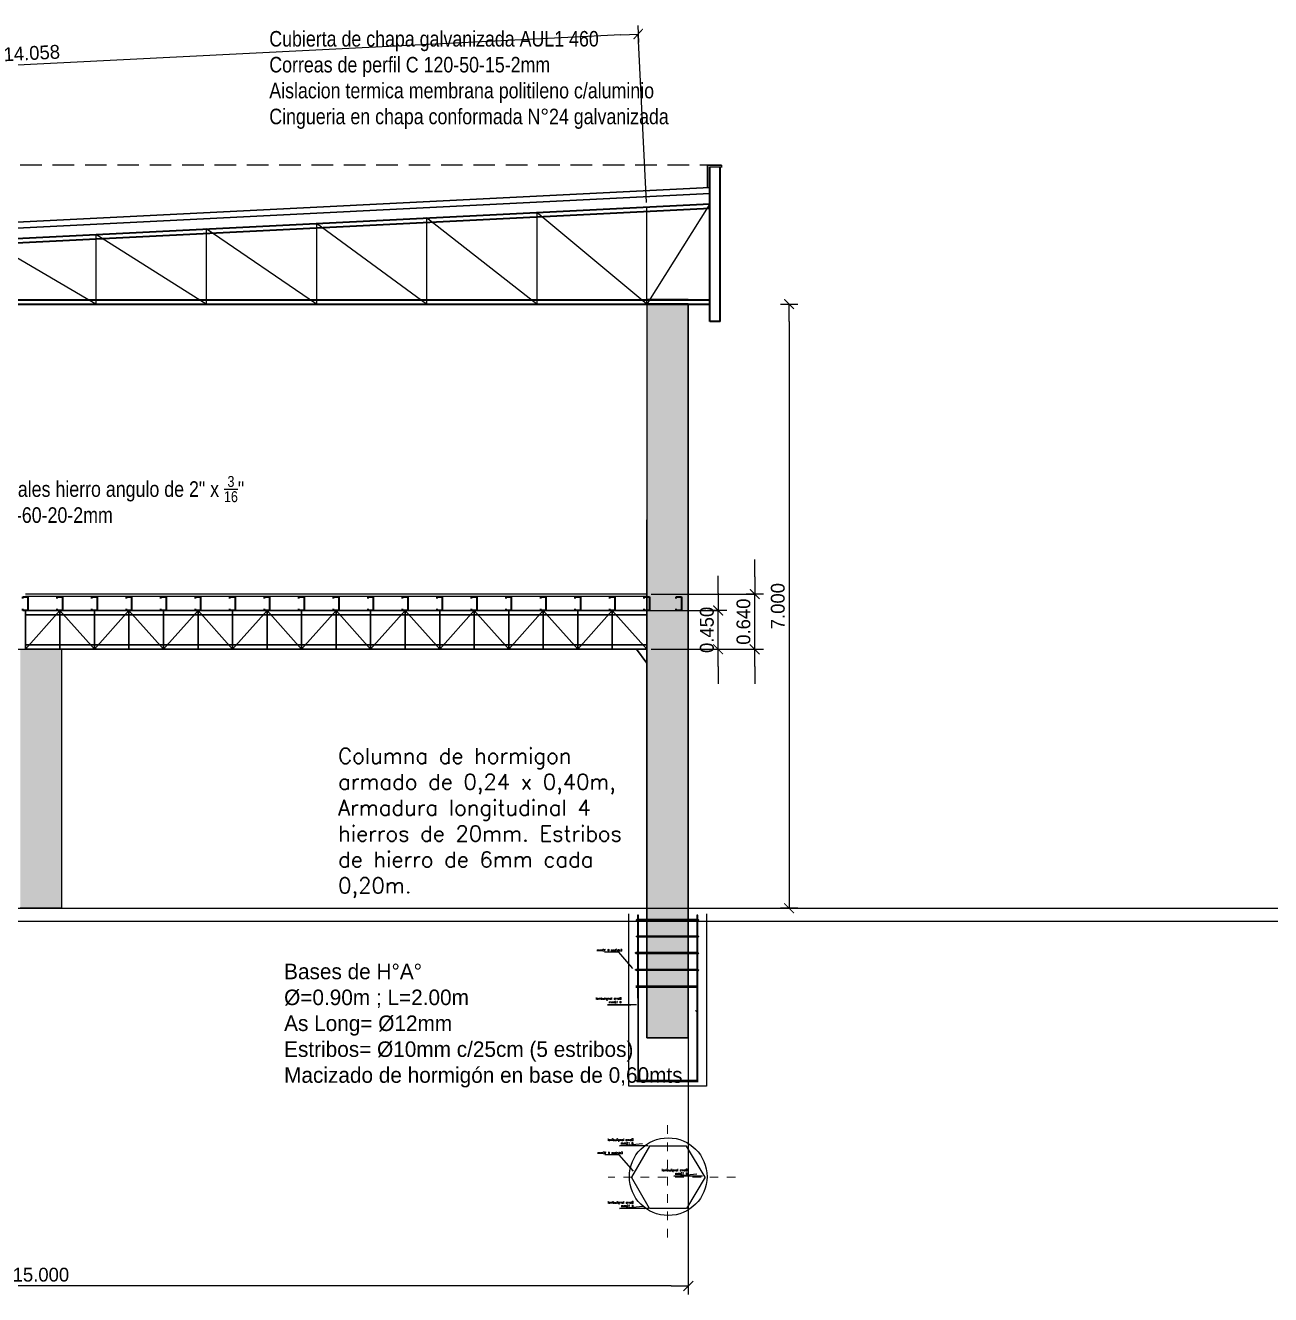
# Model space of a CAD drawing. Header units: millimetres. Extents: x -20 to 118, y -57 to 37.
# Drawn here: x 37.9 to 52.33, y 11.84 to 26.54 of the extents above; entities that cross this region are included whole.
import ezdxf

# ---------------------------------------------------------------- set-up
doc = ezdxf.new("R2010")
doc.units = ezdxf.units.MM
for name, pattern in [('DASHDOT2', [12.7, 6.35, -3.175, 0, -3.175]), ('HIDDEN', [0.375, 0.25, -0.125]), ('RAYITAS', [0.375, 0.25, -0.125])]:
    doc.linetypes.add(name, pattern=pattern)
doc.layers.get('0').update_dxf_attribs({"linetype": 'CONTINUOUS'})
doc.layers.get('Defpoints').update_dxf_attribs({"linetype": 'CONTINUOUS'})
doc.layers.add('0.18', color=253, linetype='CONTINUOUS', lineweight=18)
doc.layers.add('TEXTO', color=7, linetype='CONTINUOUS', lineweight=25)
doc.layers.add('diagonales', color=1, linetype='DASHDOT2')
doc.styles.add('ROMANS', font='romans')
doc.dimstyles.new('1-100', dxfattribs={"dimscale": 0.05, "dimtxt": 2.5, "dimasz": 2.5, "dimexe": 1.25, "dimexo": 0.625, "dimtad": 1, "dimzin": 1, "dimtxsty": 'Standard', "dimcen": 0, "dimadec": 0, "dimazin": 0, "dimtm": 1e-09, "dimtfac": 1, "dimtofl": 0, "dimtmove": 0, "dimatfit": 3, "dimfxl": 1.25, "dimarcsym": 0})
doc.dimstyles.new('CABREADAS', dxfattribs={"dimtxt": 0.16, "dimasz": 0.2, "dimexe": 0, "dimexo": 0.05, "dimgap": 0.05, "dimtad": 1, "dimdec": 3, "dimzin": 0, "dimdsep": 46, "dimtxsty": 'Standard', "dimblk": 'COTA_N', "dimcen": 0.1, "dimclrd": 256, "dimclrt": 256, "dimadec": 0, "dimazin": 0, "dimtfac": 1, "dimtdec": 3, "dimtix": 1, "dimtmove": 2, "dimatfit": 3, "dimldrblk": 'COTA_N', "dimfxl": 0, "dimtolj": 1, "dimtzin": 0, "dimarcsym": 0})
doc.dimstyles.get("Standard").update_dxf_attribs({"dimtxt": 0.18, "dimasz": 0.18, "dimexe": 0.18, "dimexo": 0.0625, "dimgap": 0.09, "dimtad": 0, "dimtih": 1, "dimtoh": 1, "dimdec": 4, "dimzin": 0, "dimdsep": 46, "dimtxsty": 'Standard', "dimcen": 0.09, "dimadec": 0, "dimazin": 0, "dimtfac": 1, "dimtdec": 4, "dimtofl": 0, "dimtmove": 0, "dimatfit": 3, "dimfxl": 1, "dimtolj": 1, "dimtzin": 0, "dimarcsym": 0})

# ---------------------------------------------------------------- blocks, each defined once
blk = doc.blocks.new('_OBLIQUE')
at = {"color": 0, "linetype": 'ByBlock'}
blk.add_line((-0.5, -0.5), (0.5, 0.5), dxfattribs=at)
blk = doc.blocks.new('*D172')
at = {"layer": '0.18', "color": 0, "lineweight": -2, "ltscale": 0.08, "transparency": 16777216}
for p, q in [((359.96, 71.857), (360.034, 71.857)), ((359.96, 71.807), (360.034, 71.807)), ((359.972, 71.857), (359.972, 71.807)), ((359.972, 71.807), (359.972, 71.561))]:
    blk.add_line(p, q, dxfattribs=at)
at = {"layer": 'Defpoints', "color": 0, "ltscale": 0.08, "transparency": 16777216}
for p in [(359.929, 71.857), (359.929, 71.807), (359.972, 71.807)]:
    blk.add_point(p, dxfattribs=at)
at = {"layer": '0.18', "color": 0, "lineweight": -2, "ltscale": 0.08, "transparency": 16777216, "xscale": 0.05, "yscale": 0.05, "zscale": 0.05}
for p, rotation in [((359.972, 71.857), 90), ((359.972, 71.807), 270)]:
    blk.add_blockref('_OBLIQUE', p, dxfattribs=dict(at, rotation=rotation))
at = {"layer": '0.18', "color": 0, "lineweight": 18, "ltscale": 0.08, "transparency": 16777216, "insert": (359.93, 71.644), "char_height": 0.05, "attachment_point": 5, "rotation": 90}
blk.add_mtext('0,05', dxfattribs=at)
blk = doc.blocks.new('COTA_N')
for p, q in [((-1, 0), (0, 0)), ((0, 0.5), (0, -0.5))]:
    blk.add_line(p, q)
at = {"const_width": 0.065}
blk.add_lwpolyline([(0.141, 0.141), (0.283, 0.283), (0, 0), (-0.141, -0.141), (-0.283, -0.283)], dxfattribs=at)
blk = doc.blocks.new('*D203')
at = {"color": 0, "lineweight": -2, "transparency": 16777216}
for p, q in [((46.697, 23.313), (46.747, 23.313)), ((46.697, 16.313), (46.747, 16.313))]:
    blk.add_line(p, q, dxfattribs=at)
at = {"lineweight": -2, "transparency": 16777216}
blk.add_line((46.747, 23.113), (46.747, 16.513), dxfattribs=at)
at = {"layer": 'Defpoints', "color": 0, "transparency": 16777216}
for p in [(46.747, 23.313), (46.747, 16.313), (46.747, 16.313)]:
    blk.add_point(p, dxfattribs=at)
at = {"lineweight": -2, "transparency": 16777216, "xscale": 0.2, "yscale": 0.2, "zscale": 0.2}
for p, rotation in [((46.747, 23.313), 90), ((46.747, 16.313), 270)]:
    blk.add_blockref('COTA_N', p, dxfattribs=dict(at, rotation=rotation))
at = {"transparency": 16777216, "insert": (46.617, 19.813), "char_height": 0.16, "attachment_point": 5, "rotation": 90}
blk.add_mtext('\\A1;7.000', dxfattribs=at)
blk = doc.blocks.new('perfil c 160')
at = {"color": 240, "lineweight": 35, "true_color": 0xed1f24}
for p, q in [((-3431.862, -2449.393), (-3431.922, -2449.393)), ((-3431.922, -2449.393), (-3431.922, -2449.553)), ((-3431.862, -2449.413), (-3431.862, -2449.393)), ((-3431.922, -2449.553), (-3431.862, -2449.553)), ((-3431.862, -2449.553), (-3431.862, -2449.533))]:
    blk.add_line(p, q, dxfattribs=at)
blk = doc.blocks.new('*D198')
at = {"lineweight": -2, "transparency": 16777216}
for p, q in [((45.925, 19.963), (45.925, 20.163)), ((45.925, 19.313), (45.925, 19.763)), ((45.925, 19.113), (45.925, 18.913))]:
    blk.add_line(p, q, dxfattribs=at)
at = {"color": 0, "lineweight": -2, "transparency": 16777216}
for p, q in [((45.119, 19.763), (45.925, 19.763)), ((45.149, 19.313), (45.925, 19.313))]:
    blk.add_line(p, q, dxfattribs=at)
at = {"layer": 'Defpoints', "color": 0, "transparency": 16777216}
for p in [(45.069, 19.763), (45.925, 19.763), (45.099, 19.313)]:
    blk.add_point(p, dxfattribs=at)
at = {"lineweight": -2, "transparency": 16777216, "xscale": 0.2, "yscale": 0.2, "zscale": 0.2}
for p, rotation in [((45.925, 19.763), 270), ((45.925, 19.313), 90)]:
    blk.add_blockref('COTA_N', p, dxfattribs=dict(at, rotation=rotation))
at = {"transparency": 16777216, "insert": (45.795, 19.538), "char_height": 0.16, "attachment_point": 5, "rotation": 90}
blk.add_mtext('\\A1;0.450', dxfattribs=at)
blk = doc.blocks.new('*D199')
at = {"lineweight": -2, "transparency": 16777216}
for p, q in [((46.349, 20.153), (46.349, 20.353)), ((46.349, 19.313), (46.349, 19.953)), ((46.349, 19.113), (46.349, 18.913))]:
    blk.add_line(p, q, dxfattribs=at)
at = {"color": 0, "lineweight": -2, "transparency": 16777216}
for p, q in [((45.149, 19.953), (46.349, 19.953)), ((45.149, 19.313), (46.349, 19.313))]:
    blk.add_line(p, q, dxfattribs=at)
at = {"layer": 'Defpoints', "color": 0, "transparency": 16777216}
for p in [(45.099, 19.953), (46.349, 19.953), (45.099, 19.313)]:
    blk.add_point(p, dxfattribs=at)
at = {"lineweight": -2, "transparency": 16777216, "xscale": 0.2, "yscale": 0.2, "zscale": 0.2}
for p, rotation in [((46.349, 19.953), 270), ((46.349, 19.313), 90)]:
    blk.add_blockref('COTA_N', p, dxfattribs=dict(at, rotation=rotation))
at = {"transparency": 16777216, "insert": (46.219, 19.633), "char_height": 0.16, "attachment_point": 5, "rotation": 90}
blk.add_mtext('\\A1;0.640', dxfattribs=at)
blk = doc.blocks.new('*D201')
at = {"color": 0, "lineweight": -2, "transparency": 16777216}
for p, q in [((30.579, 16.263), (30.579, 11.936)), ((45.579, 16.263), (45.579, 11.936))]:
    blk.add_line(p, q, dxfattribs=at)
at = {"lineweight": -2, "transparency": 16777216}
blk.add_line((45.379, 11.936), (30.779, 11.936), dxfattribs=at)
at = {"layer": 'Defpoints', "color": 0, "transparency": 16777216}
for p in [(30.579, 16.313), (45.579, 16.313), (30.579, 11.936)]:
    blk.add_point(p, dxfattribs=at)
at = {"lineweight": -2, "transparency": 16777216, "xscale": 0.2, "yscale": 0.2, "zscale": 0.2, "rotation": 180}
blk.add_blockref('COTA_N', (30.579, 11.936), dxfattribs=at)
at = {"lineweight": -2, "transparency": 16777216, "xscale": 0.2, "yscale": 0.2, "zscale": 0.2}
blk.add_blockref('COTA_N', (45.579, 11.936), dxfattribs=at)
at = {"transparency": 16777216, "insert": (38.079, 12.066), "char_height": 0.16, "attachment_point": 5}
blk.add_mtext('\\A1;15.000', dxfattribs=at)
blk = doc.blocks.new('*D205')
at = {"lineweight": -2, "transparency": 16777216}
blk.add_line((44.799, 26.432), (31.159, 25.75), dxfattribs=at)
at = {"color": 0, "lineweight": -2, "transparency": 16777216}
for p, q in [((45.097, 24.489), (44.999, 26.442)), ((31.057, 23.787), (30.959, 25.74))]:
    blk.add_line(p, q, dxfattribs=at)
at = {"layer": 'Defpoints', "color": 0, "transparency": 16777216}
for p in [(30.959, 25.74), (45.099, 24.439), (31.059, 23.737)]:
    blk.add_point(p, dxfattribs=at)
at = {"lineweight": -2, "transparency": 16777216, "xscale": 0.2, "yscale": 0.2, "zscale": 0.2}
for p, rotation in [((44.999, 26.442), 2.862405226111831), ((30.959, 25.74), 182.8624052261118)]:
    blk.add_blockref('COTA_N', p, dxfattribs=dict(at, rotation=rotation))
at = {"transparency": 16777216, "insert": (37.973, 26.221), "char_height": 0.16, "attachment_point": 5, "rotation": 2.8624}
blk.add_mtext('\\A1;14.058', dxfattribs=at)
blk = doc.blocks.new('base')
at = {"ltscale": 0.08}
for p, q in [((359.78, 73.798), (359.78, 71.803)), ((359.875, 73.733), (360.287, 73.733)), ((360.287, 73.723), (359.875, 73.723)), ((359.907, 73.723), (359.917, 73.733)), ((359.912, 73.723), (359.922, 73.733)), ((359.962, 73.723), (359.972, 73.733)), ((359.967, 73.723), (359.977, 73.733)), ((360.017, 73.723), (360.027, 73.733)), ((360.022, 73.723), (360.032, 73.733)), ((360.072, 73.723), (360.082, 73.733)), ((360.077, 73.723), (360.087, 73.733)), ((360.127, 73.723), (360.137, 73.733)), ((360.132, 73.723), (360.142, 73.733)), ((360.182, 73.723), (360.192, 73.733)), ((360.187, 73.723), (360.197, 73.733)), ((360.238, 73.723), (360.248, 73.733)), ((360.243, 73.723), (360.253, 73.733)), ((360.287, 73.733), (360.585, 73.733)), ((360.585, 73.723), (360.287, 73.723)), ((360.293, 73.723), (360.303, 73.733)), ((360.298, 73.723), (360.308, 73.733)), ((360.348, 73.723), (360.358, 73.733)), ((360.353, 73.723), (360.363, 73.733)), ((360.403, 73.723), (360.413, 73.733)), ((360.408, 73.723), (360.418, 73.733)), ((360.458, 73.723), (360.468, 73.733)), ((360.463, 73.723), (360.473, 73.733)), ((360.513, 73.723), (360.523, 73.733)), ((360.518, 73.723), (360.528, 73.733)), ((360.568, 73.723), (360.578, 73.733)), ((360.573, 73.723), (360.583, 73.733)), ((360.68, 71.803), (360.68, 73.798)), ((359.875, 73.542), (360.287, 73.542)), ((359.907, 73.532), (359.917, 73.542)), ((359.912, 73.532), (359.922, 73.542)), ((359.962, 73.532), (359.972, 73.542)), ((359.967, 73.532), (359.977, 73.542)), ((360.017, 73.532), (360.027, 73.542)), ((360.022, 73.532), (360.032, 73.542)), ((360.072, 73.532), (360.082, 73.542)), ((360.077, 73.532), (360.087, 73.542)), ((360.127, 73.532), (360.137, 73.542)), ((360.132, 73.532), (360.142, 73.542)), ((360.182, 73.532), (360.192, 73.542)), ((360.187, 73.532), (360.197, 73.542)), ((360.238, 73.532), (360.248, 73.542)), ((360.243, 73.532), (360.253, 73.542)), ((360.287, 73.542), (360.585, 73.542)), ((360.293, 73.532), (360.303, 73.542)), ((360.298, 73.532), (360.308, 73.542)), ((360.348, 73.532), (360.358, 73.542)), ((360.353, 73.532), (360.363, 73.542)), ((360.403, 73.532), (360.413, 73.542)), ((360.408, 73.532), (360.418, 73.542)), ((360.458, 73.532), (360.468, 73.542)), ((360.463, 73.532), (360.473, 73.542)), ((360.513, 73.532), (360.523, 73.542)), ((360.518, 73.532), (360.528, 73.542)), ((360.568, 73.532), (360.578, 73.542)), ((360.573, 73.532), (360.583, 73.542)), ((360.287, 73.532), (359.875, 73.532)), ((360.585, 73.532), (360.287, 73.532)), ((359.888, 73.352), (360.3, 73.352)), ((360.3, 73.342), (359.888, 73.342)), ((359.92, 73.342), (359.93, 73.352)), ((359.925, 73.342), (359.935, 73.352)), ((359.975, 73.342), (359.985, 73.352)), ((359.98, 73.342), (359.99, 73.352)), ((360.03, 73.342), (360.04, 73.352)), ((360.035, 73.342), (360.045, 73.352)), ((360.085, 73.342), (360.095, 73.352)), ((360.09, 73.342), (360.1, 73.352)), ((360.14, 73.342), (360.15, 73.352)), ((360.145, 73.342), (360.155, 73.352)), ((360.195, 73.342), (360.205, 73.352)), ((360.2, 73.342), (360.21, 73.352)), ((360.251, 73.342), (360.261, 73.352)), ((360.256, 73.342), (360.266, 73.352)), ((360.3, 73.352), (360.598, 73.352)), ((360.598, 73.342), (360.3, 73.342)), ((360.306, 73.342), (360.316, 73.352)), ((360.311, 73.342), (360.321, 73.352)), ((360.361, 73.342), (360.371, 73.352)), ((360.366, 73.342), (360.376, 73.352)), ((360.416, 73.342), (360.426, 73.352)), ((360.421, 73.342), (360.431, 73.352)), ((360.471, 73.342), (360.481, 73.352)), ((360.476, 73.342), (360.486, 73.352)), ((360.526, 73.342), (360.536, 73.352)), ((360.531, 73.342), (360.541, 73.352)), ((360.568, 73.337), (360.578, 73.347)), ((360.573, 73.337), (360.583, 73.347)), ((360.582, 73.342), (360.592, 73.352)), ((360.587, 73.342), (360.597, 73.352)), ((359.888, 73.156), (360.3, 73.156)), ((360.3, 73.146), (359.888, 73.146)), ((359.92, 73.146), (359.93, 73.156)), ((359.925, 73.146), (359.935, 73.156)), ((359.975, 73.146), (359.985, 73.156)), ((359.98, 73.146), (359.99, 73.156)), ((360.03, 73.146), (360.04, 73.156)), ((360.035, 73.146), (360.045, 73.156)), ((360.085, 73.146), (360.095, 73.156)), ((360.09, 73.146), (360.1, 73.156)), ((360.14, 73.146), (360.15, 73.156)), ((360.145, 73.146), (360.155, 73.156)), ((360.195, 73.146), (360.205, 73.156)), ((360.2, 73.146), (360.21, 73.156)), ((360.251, 73.146), (360.261, 73.156)), ((360.256, 73.146), (360.266, 73.156)), ((360.3, 73.156), (360.598, 73.156)), ((360.598, 73.146), (360.3, 73.146)), ((360.306, 73.146), (360.316, 73.156)), ((360.311, 73.146), (360.321, 73.156)), ((360.361, 73.146), (360.371, 73.156)), ((360.366, 73.146), (360.376, 73.156)), ((360.416, 73.146), (360.426, 73.156)), ((360.421, 73.146), (360.431, 73.156)), ((360.471, 73.146), (360.481, 73.156)), ((360.476, 73.146), (360.486, 73.156)), ((360.526, 73.146), (360.536, 73.156)), ((360.531, 73.146), (360.541, 73.156)), ((360.568, 73.141), (360.578, 73.151)), ((360.573, 73.141), (360.583, 73.151)), ((360.582, 73.146), (360.592, 73.156)), ((360.587, 73.146), (360.597, 73.156)), ((359.888, 72.96), (360.3, 72.96)), ((360.3, 72.95), (359.888, 72.95)), ((359.92, 72.95), (359.93, 72.96)), ((359.925, 72.95), (359.935, 72.96)), ((359.975, 72.95), (359.985, 72.96)), ((359.98, 72.95), (359.99, 72.96)), ((360.03, 72.95), (360.04, 72.96)), ((360.035, 72.95), (360.045, 72.96)), ((360.085, 72.95), (360.095, 72.96)), ((360.09, 72.95), (360.1, 72.96)), ((360.14, 72.95), (360.15, 72.96)), ((360.145, 72.95), (360.155, 72.96)), ((360.195, 72.95), (360.205, 72.96)), ((360.2, 72.95), (360.21, 72.96)), ((360.251, 72.95), (360.261, 72.96)), ((360.256, 72.95), (360.266, 72.96)), ((360.3, 72.96), (360.598, 72.96)), ((360.598, 72.95), (360.3, 72.95)), ((360.306, 72.95), (360.316, 72.96)), ((360.311, 72.95), (360.321, 72.96)), ((360.361, 72.95), (360.371, 72.96)), ((360.366, 72.95), (360.376, 72.96)), ((360.416, 72.95), (360.426, 72.96)), ((360.421, 72.95), (360.431, 72.96)), ((360.471, 72.95), (360.481, 72.96)), ((360.476, 72.95), (360.486, 72.96)), ((360.526, 72.95), (360.536, 72.96)), ((360.531, 72.95), (360.541, 72.96)), ((359.891, 72.669), (359.901, 72.679)), ((359.896, 72.669), (359.906, 72.679)), ((359.78, 71.803), (360.68, 71.803)), ((359.875, 71.869), (360.287, 71.869)), ((360.287, 71.859), (359.875, 71.859)), ((359.946, 71.854), (359.956, 71.864)), ((359.951, 71.854), (359.961, 71.864)), ((360.002, 71.854), (360.012, 71.864)), ((360.007, 71.854), (360.017, 71.864)), ((360.057, 71.854), (360.067, 71.864)), ((360.062, 71.854), (360.072, 71.864)), ((360.112, 71.854), (360.122, 71.864)), ((360.117, 71.854), (360.127, 71.864)), ((360.167, 71.854), (360.177, 71.864)), ((360.172, 71.854), (360.182, 71.864)), ((360.222, 71.854), (360.232, 71.864)), ((360.227, 71.854), (360.237, 71.864)), ((360.277, 71.854), (360.287, 71.864)), ((360.282, 71.854), (360.292, 71.864)), ((360.287, 71.869), (360.585, 71.869)), ((360.585, 71.859), (360.287, 71.859)), ((360.333, 71.854), (360.343, 71.864)), ((360.338, 71.854), (360.348, 71.864)), ((360.388, 71.854), (360.398, 71.864)), ((360.393, 71.854), (360.403, 71.864)), ((360.403, 71.859), (360.413, 71.869)), ((360.408, 71.859), (360.418, 71.869)), ((360.443, 71.854), (360.453, 71.864)), ((360.448, 71.854), (360.458, 71.864)), ((360.498, 71.854), (360.508, 71.864)), ((360.503, 71.854), (360.513, 71.864))]:
    blk.add_line(p, q, dxfattribs=at)
blk.add_line((360.568, 71.856), (360.58, 71.856))
blk.add_lwpolyline([(359.88, 73.783), (359.892, 73.783), (359.892, 71.859), (359.88, 71.859), (359.88, 73.783)])
blk.add_lwpolyline([(360.568, 71.856), (360.568, 73.783), (360.58, 73.783), (360.574, 71.856)], dxfattribs=at)
for centre, start, end in [((359.875, 73.728), 90, 270), ((360.585, 73.728), 270, 90), ((359.875, 73.537), 90, 270), ((360.585, 73.537), 270, 90), ((359.875, 73.342), 90, 270), ((359.888, 73.347), 90, 270), ((360.585, 73.342), 270, 90), ((360.598, 73.347), 270, 90), ((359.875, 73.146), 90, 270), ((359.888, 73.151), 90, 270), ((360.585, 73.146), 270, 90), ((360.598, 73.151), 270, 90), ((359.888, 72.955), 90, 270), ((360.585, 71.865), 270, 90)]:
    blk.add_arc(centre, 0.005, start, end, dxfattribs=at)
at = {"layer": 'diagonales', "color": 2, "char_height": 0.025, "attachment_point": 4, "style": 'ROMANS'}
for s, insert, width in [('Estribos %%C 10mm', (360.755, 73.379), 0.33101), ('Barra longitudinal %%C 12mm', (360.764, 72.797), 0.33884)]:
    blk.add_mtext(s, dxfattribs=dict(at, insert=insert, width=width))
at = {"layer": '0.18', "lineweight": 18, "ltscale": 0.08}
dim = blk.add_linear_dim(base=(359.972, 71.807), p1=(359.929, 71.857), p2=(359.929, 71.807), angle=270, dimstyle='1-100', override={"dimtxt": 1, "dimasz": 1, "dimgap": 0.25, "dimblk1": 'OBLIQUE', "dimblk2": 'OBLIQUE', "dimsah": 1}, dxfattribs=at)
dim.commit()
dim.dimension.update_dxf_attribs({"geometry": '*D172', "text_midpoint": (359.972, 71.644), "dimtype": 129})
at = {"layer": 'diagonales', "linetype": 'Continuous'}
blk.add_leader([(360.631, 73.167), (360.796, 73.356), (360.963, 73.356)], dimstyle='Standard', override={"dimasz": 0.05}, dxfattribs=at)
at = {"layer": 'diagonales', "linetype": 'Continuous', "annotation_type": 0, "has_hookline": 1, "hookline_direction": 0, "text_width": 0.327}
blk.add_leader([(360.592, 72.747), (360.926, 72.747), (360.657, 72.747)], dimstyle='Standard', override={"dimasz": 0.05}, dxfattribs=at)

msp = doc.modelspace()

# ---------------------------------------------------------------- hatches: boundary and pattern name
at = {"true_color": 0x939598}
h = msp.add_hatch(color=252, dxfattribs=at)
h.dxf.hatch_style = 1
h.paths.add_polyline_path([(45.0993, 20.8129), (45.0993, 23.3129), (45.5793, 23.3129), (45.5793, 16.3129), (45.0993, 16.3129)])
h.paths.add_polyline_path([(45.0993, 16.3129), (45.5793, 16.3129), (45.5793, 16.181), (45.2823, 16.181), (45.0993, 16.181)])
h.paths.add_polyline_path([(45.0993, 16.1629), (45.5793, 16.1629), (45.5793, 15.9902), (45.2823, 15.9902), (45.0993, 15.9902)])
h.paths.add_polyline_path([(45.0993, 15.9802), (45.2823, 15.9802), (45.5793, 15.9802), (45.5793, 15.7995), (45.2693, 15.7995), (45.0993, 15.7995)])
h.paths.add_polyline_path([(45.0993, 15.7895), (45.2693, 15.7895), (45.5793, 15.7895), (45.5793, 15.6038), (45.2693, 15.6038), (45.0993, 15.6038)])
h.paths.add_polyline_path([(45.0993, 15.5938), (45.2693, 15.5938), (45.5793, 15.5938), (45.5793, 15.4081), (45.2693, 15.4081), (45.0993, 15.4081)])
h.paths.add_polyline_path([(45.0993, 15.3981), (45.2693, 15.3981), (45.5793, 15.3981), (45.5793, 14.8129), (45.0993, 14.8129)])
h = msp.add_hatch()
h.set_pattern_fill('ANGLE', color=256)
h.set_pattern_definition([(0, (-248.579, 200.9735), (0, 6.985), [5.08, -1.905]), (90, (-248.579, 200.9735), (-6.985, 4e-16), [5.08, -1.905])])
h.paths.add_polyline_path([(45.3008, 21.9391), (45.3008, 22.1791), (44.8208, 22.1791), (44.8208, 21.9391)])
h = msp.add_hatch(color=252, dxfattribs=at)
h.dxf.hatch_style = 1
h.paths.add_polyline_path([(37.8393, 19.3129), (37.8992, 19.3129), (38.0135, 19.3129), (38.3193, 19.3129), (38.3193, 16.3129), (37.8393, 16.3129)])
h = msp.add_hatch()
h.set_pattern_fill('ANGLE', color=256)
h.set_pattern_definition([(0, (-248.579, 195.9735), (0, 6.985), [5.08, -1.905]), (90, (-248.579, 195.9735), (-6.985, 4e-16), [5.08, -1.905])])
h.paths.add_polyline_path([(45.3008, 16.9391), (45.3008, 17.1791), (44.8208, 17.1791), (44.8208, 16.9391)])
h = msp.add_hatch()
h.set_pattern_fill('ANGLE', color=256)
h.set_pattern_definition([(0, (-248.579, 190.9735), (0, 6.985), [5.08, -1.905]), (90, (-248.579, 190.9735), (-6.985, 4e-16), [5.08, -1.905])])
h.paths.add_polyline_path([(45.3008, 11.9391), (45.3008, 12.1791), (44.8208, 12.1791), (44.8208, 11.9391)])
at = {"layer": '0.18'}
h = msp.add_hatch(color=256, dxfattribs=at)
edge = h.paths.add_edge_path()
edge.add_arc((45.3393, 13.5572), 0.004, 0, 360)
h = msp.add_hatch(color=256, dxfattribs=at)
edge = h.paths.add_edge_path()
edge.add_arc((44.9254, 13.1953), 0.004, 0, 360)

# ---------------------------------------------------------------- linework, layer by layer
at = {"linetype": 'RAYITAS'}
msp.add_line((45.9649, 24.9216), (30.1937, 24.9216), dxfattribs=at)
at = {"color": 3, "lineweight": 30}
for p, q in [((45.9649, 24.9216), (45.8013, 24.9216)), ((45.8013, 24.9216), (45.8013, 24.6642)), ((45.9649, 24.895), (45.9649, 24.9216)), ((30.4899, 23.8986), (45.8293, 24.6656)), ((30.4934, 23.8287), (45.8293, 24.5955))]:
    msp.add_line(p, q, dxfattribs=at)
at = {"lineweight": 35}
for p, q in [((45.8293, 23.1129), (45.8293, 24.9049)), ((45.9493, 23.1129), (45.9493, 24.9049)), ((30.3293, 23.6503), (45.8318, 24.4254)), ((30.5793, 23.7129), (45.8293, 24.4754)), ((30.5793, 23.3629), (45.8293, 23.3629)), ((30.5793, 23.3129), (45.8293, 23.3129)), ((45.5793, 23.3629), (45.0993, 23.3629)), ((45.5793, 23.3129), (45.0993, 23.3129)), ((45.5793, 23.3629), (45.8293, 23.3629)), ((45.5793, 23.3129), (45.8293, 23.3129)), ((45.9493, 23.1129), (45.8293, 23.1129))]:
    msp.add_line(p, q, dxfattribs=at)
for p, q in [((45.8293, 24.9049), (45.9493, 24.9049)), ((45.0993, 23.3129), (45.0993, 24.4389)), ((45.5793, 23.3129), (45.0993, 23.3129)), ((45.0993, 23.3129), (45.0993, 20.8129)), ((45.5793, 23.3129), (45.5793, 14.8505)), ((45.5793, 16.3129), (45.5793, 23.3129)), ((45.5793, 23.3129), (45.5793, 14.8129)), ((45.0993, 16.3129), (45.0993, 20.8129)), ((31.1192, 19.3129), (38.0135, 19.3129)), ((37.8393, 19.3129), (38.3193, 19.3129)), ((38.3193, 19.3129), (38.3193, 16.3129)), ((38.3193, 19.3129), (45.0993, 19.3129)), ((45.0993, 19.3129), (44.9793, 19.3129)), ((30.393, 16.3129), (93.917, 16.3129)), ((38.3193, 16.3129), (37.8393, 16.3129)), ((45.0993, 14.8129), (45.0993, 16.3129)), ((30.393, 16.1629), (117.7956, 16.1629)), ((45.5793, 14.8129), (45.0993, 14.8129)), ((45.5568, 13.5573), (45.1305, 13.5572)), ((45.5568, 12.8333), (45.1305, 12.8334))]:
    msp.add_line(p, q)
at = {"color": 4}
for p, q in [((45.0993, 19.9529), (37.8993, 19.9529)), ((45.0993, 19.9229), (37.8993, 19.9229))]:
    msp.add_line(p, q, dxfattribs=at)
at = {"color": 7, "lineweight": 30}
for p, q in [((45.0993, 19.7629), (37.8993, 19.7629)), ((38.2993, 19.7629), (37.8993, 19.3129)), ((37.8993, 19.3129), (37.8993, 19.7629)), ((45.0993, 19.7129), (37.8993, 19.7129)), ((38.2993, 19.3129), (38.2993, 19.7629)), ((38.6993, 19.3129), (38.2993, 19.7629)), ((38.6993, 19.3129), (38.6993, 19.7629)), ((39.0993, 19.7629), (38.6993, 19.3129)), ((39.0993, 19.3129), (39.0993, 19.7629)), ((39.4993, 19.3129), (39.0993, 19.7629)), ((39.4993, 19.3129), (39.4993, 19.7629)), ((39.8993, 19.7629), (39.4993, 19.3129)), ((39.8993, 19.3129), (39.8993, 19.7629)), ((40.2993, 19.3129), (39.8993, 19.7629)), ((40.2993, 19.3129), (40.2993, 19.7629)), ((40.6993, 19.7629), (40.2993, 19.3129)), ((40.6993, 19.3129), (40.6993, 19.7629)), ((41.0993, 19.3129), (40.6993, 19.7629)), ((41.0993, 19.3129), (41.0993, 19.7629)), ((41.4993, 19.7629), (41.0993, 19.3129)), ((41.4993, 19.3129), (41.4993, 19.7629)), ((41.8993, 19.3129), (41.4993, 19.7629)), ((41.8993, 19.3129), (41.8993, 19.7629)), ((42.2993, 19.7629), (41.8993, 19.3129)), ((42.2993, 19.3129), (42.2993, 19.7629)), ((42.6993, 19.3129), (42.2993, 19.7629)), ((42.6993, 19.3129), (42.6993, 19.7629)), ((43.0993, 19.7629), (42.6993, 19.3129)), ((43.0993, 19.3129), (43.0993, 19.7629)), ((43.4993, 19.3129), (43.0993, 19.7629)), ((43.4993, 19.3129), (43.4993, 19.7629)), ((43.8993, 19.7629), (43.4993, 19.3129)), ((43.8993, 19.3129), (43.8993, 19.7629)), ((44.2993, 19.3129), (43.8993, 19.7629)), ((44.2993, 19.3129), (44.2993, 19.7629)), ((44.6993, 19.7629), (44.2993, 19.3129)), ((44.6993, 19.3129), (44.6993, 19.7629)), ((45.0993, 19.3129), (44.6993, 19.7629)), ((45.0993, 19.3629), (37.8993, 19.3629)), ((45.0993, 19.3129), (37.8993, 19.3129)), ((44.9793, 19.3129), (45.0993, 19.1529))]:
    msp.add_line(p, q, dxfattribs=at)
at = {"color": 1, "linetype": 'HIDDEN', "lineweight": 15, "ltscale": 0.08}
for p, q in [((45.3393, 13.7989), (45.3393, 12.4837)), ((46.1273, 13.1953), (44.6513, 13.1953))]:
    msp.add_line(p, q, dxfattribs=at)
at = {"ltscale": 0.08}
for p, q in [((45.1305, 13.5572), (44.9203, 13.1953)), ((45.7755, 13.1953), (45.5568, 13.5573)), ((45.1305, 12.8334), (44.9203, 13.1953)), ((45.7755, 13.1953), (45.5568, 12.8333))]:
    msp.add_line(p, q, dxfattribs=at)
msp.add_lwpolyline([(45.8293, 24.4754), (45.0993, 23.3129), (43.8229, 24.375), (43.8229, 23.3129), (42.5465, 24.3112), (42.5465, 23.3129), (41.2701, 24.2474), (41.2701, 23.3129), (39.9937, 24.1836), (39.9937, 23.3129), (38.7173, 24.1198), (38.7173, 23.3129), (37.4409, 24.0559), (37.4409, 23.3129), (36.1644, 23.9921), (36.1644, 23.3129), (34.888, 23.9283), (34.888, 23.3129), (33.6116, 23.8645), (33.6116, 23.3129), (32.3352, 23.8007), (32.3352, 23.3129), (31.0592, 23.7369)])
msp.add_lwpolyline([(45.5793, 23.3129), (45.0993, 23.3129), (45.0993, 14.8129), (45.5793, 14.8129)], close=True)
msp.add_circle((45.3463, 13.2022), 0.45)
at = {"layer": '0.18'}
for centre in [(45.3393, 13.5572), (44.9254, 13.1953)]:
    msp.add_circle(centre, 0.004, dxfattribs=at)

# ---------------------------------------------------------------- block references
at = {"xscale": -1}
for name, p in [('perfil c 160', (-3393.9929, 2469.3158)), ('perfil c 160', (-3393.5929, 2469.3158)), ('perfil c 160', (-3393.1929, 2469.3158)), ('perfil c 160', (-3392.7929, 2469.3158)), ('perfil c 160', (-3392.3929, 2469.3158)), ('perfil c 160', (-3391.9929, 2469.3158)), ('perfil c 160', (-3391.5929, 2469.3158)), ('perfil c 160', (-3391.1929, 2469.3158)), ('perfil c 160', (-3390.7929, 2469.3158)), ('perfil c 160', (-3390.3929, 2469.3158)), ('perfil c 160', (-3389.9929, 2469.3158)), ('perfil c 160', (-3389.5929, 2469.3158)), ('perfil c 160', (-3389.1929, 2469.3158)), ('perfil c 160', (-3388.7929, 2469.3158)), ('perfil c 160', (-3388.3929, 2469.3158)), ('perfil c 160', (-3387.9929, 2469.3158)), ('perfil c 160', (-3387.5929, 2469.3158)), ('perfil c 160', (-3387.1929, 2469.3158)), ('perfil c 160', (-3386.7929, 2469.3158)), ('perfil c 160', (-3386.4229, 2469.3158)), ('base', (405.5697, -57.552))]:
    msp.add_blockref(name, p, dxfattribs=at)

# ---------------------------------------------------------------- texts
at = {"layer": 'diagonales', "color": 2, "extrusion": (0, 0, -1), "char_height": 0.025, "attachment_point": 4, "text_direction": (-1, 0, 0), "style": 'ROMANS'}
for s, insert, width in [('Barra longitudinal %%C 12mm', (44.9432, 13.6096), 0.338839), ('Estribos %%C 10mm', (44.8213, 13.4781), 0.331007), ('Barra longitudinal %%C 12mm', (45.5716, 13.2584), 0.338839), ('Barra longitudinal %%C 12mm', (44.9452, 12.8836), 0.338839)]:
    msp.add_mtext(s, dxfattribs=dict(at, insert=insert, width=width))
at = {"layer": 'TEXTO', "char_height": 0.18, "attachment_point": 4}
for s, insert, width in [('{\\fArial Narrow|b0|i0|c0|p34;Cubierta de chapa galvanizada AUL1 460\\PCorreas de perfil C 120-50-15-2mm\\PAislacion termica membrana politileno c/aluminio\\PCingueria en chapa conformada N°24 galvanizada}', (40.725, 25.9099), 6.233314), ('\\A1;{\\fArial Narrow|b0|i0|c0|p34;VIGAS ENTREPISO\\PCordónes UPN140\\H1.00005x; - Diagonales hierro angulo de 2" x \\H0.7x;\\S3/16;\\H1.42857x;"\\PSoprtes de piso perfil C 160-60-20-2mm\\PAltura de  viga: 0,45m\\PPiso fenolico de 30mm}', (35.2448, 20.8982), 6.311365), ('\\A1;\\pxql;{\\Fromans|c0;Columna de hormigon armado de 0,24 x 0,40m, Armadura longitudinal 4 hierros de 20mm. Estribos de hierro de 6mm cada 0,20m.}', (41.5247, 17.3001), 3.885533), ('\\pxql;Bases de H°A°\\PØ=0.90m ; L=2.00m\\PAs Long= Ø12mm\\PEstribos= Ø10mm c/25cm (5 estribos)\\PMacizado de hormigón en base de 0,60mts', (40.8968, 14.9529), 6.233314)]:
    msp.add_mtext(s, dxfattribs=dict(at, insert=insert, width=width))

# ---------------------------------------------------------------- dimensions: what is measured, and where the dimension line sits
dim = msp.add_aligned_dim(p1=(45.0993, 24.4389), p2=(31.0592, 23.7369), distance=-2.0061, dimstyle='CABREADAS', override={"dimfxl": 1.25})
dim.commit()
dim.dimension.update_dxf_attribs({"geometry": '*D205', "text_midpoint": (37.9726, 26.2213)})
for base, p1, p2, angle, picture, middle in [((46.7468, 16.3129), (46.7468, 23.3129), (46.7468, 16.3129), 90, '*D203', (46.6168, 19.8129)), ((46.3486, 19.9529), (45.0993, 19.3129), (45.0993, 19.9529), 90, '*D199', (46.2186, 19.6329)), ((45.9247, 19.7629), (45.0993, 19.3129), (45.0693, 19.7629), 90, '*D198', (45.7947, 19.5379)), ((30.5793, 11.9357), (45.5793, 16.3129), (30.5793, 16.3129), 180, '*D201', (38.0793, 12.0657))]:
    dim = msp.add_linear_dim(base=base, p1=p1, p2=p2, angle=angle, dimstyle='CABREADAS', override={"dimfxl": 1.25})
    dim.commit()
    dim.dimension.update_dxf_attribs({"geometry": picture, "text_midpoint": middle})

# ---------------------------------------------------------------- leaders
at = {"layer": 'diagonales', "linetype": 'Continuous', "annotation_type": 0, "has_hookline": 1, "hookline_direction": 0, "text_width": 0.3274, "horizontal_direction": (-1, 0, 0)}
for points in [[(45.1156, 13.5593), (44.7819, 13.5593), (45.0504, 13.5873)], [(45.7439, 13.2081), (45.4103, 13.2081), (45.6787, 13.2361)], [(45.1175, 12.8333), (44.7839, 12.8333), (45.0523, 12.8613)]]:
    msp.add_leader(points, dimstyle='Standard', override={"dimasz": 0.05}, dxfattribs=at)
at = {"layer": 'diagonales', "linetype": 'Continuous'}
msp.add_leader([(44.9456, 13.2658), (44.7803, 13.4549), (44.6135, 13.4549)], dimstyle='Standard', override={"dimasz": 0.05}, dxfattribs=at)

doc.saveas('drawing.dxf')
